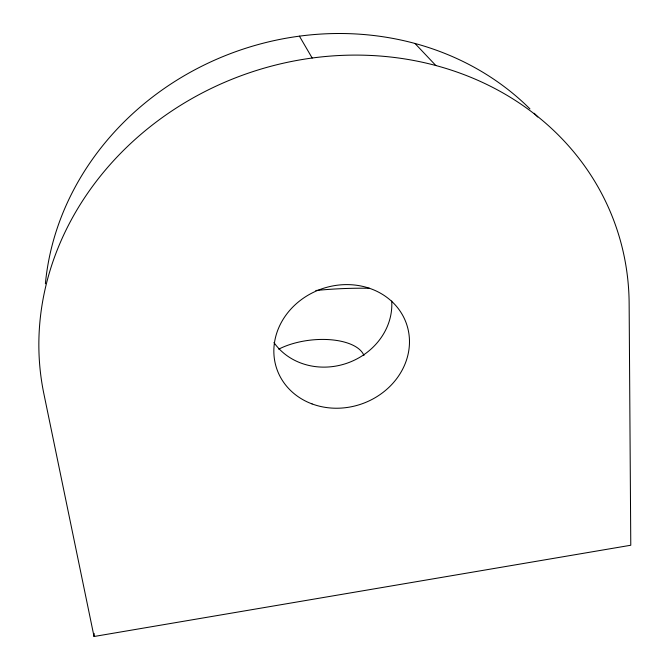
<?xml version="1.0" encoding="UTF-8"?>
<svg xmlns="http://www.w3.org/2000/svg" width="670" height="670" viewBox="0 0 670 670"><rect width="100%" height="100%" fill="white"/><g stroke="black" fill="none" stroke-linecap="round" stroke-linejoin="round"><path stroke-width="1" d="M94.035 636.5L43.818 393.516A298.653 265.931 -19.6 0 1 306.006 58.91A298.653 265.931 -19.6 0 1 629.138 303.46L630.78 545.246L94.035 636.5L94.135 633.401M414.99 43.466L435.843 65.526M299.415 36.155L312.17 58.022M391.707 301.006A64.379 57.888 -19.6 0 1 347.37 363.081A64.379 57.888 -19.6 0 1 273.946 342.546M278.72 349.171A51.799 24.329 -6.5 0 1 329.958 339.69A51.799 24.329 -6.5 0 1 363.944 355.527M315.821 290.504A235.982 116.714 -6.4 0 1 369.555 288.276M45.384 283.779A279.918 252.59 -19.6 0 1 235.338 51.808A279.918 252.59 -19.6 0 1 529.945 108.892M534.241 113.28A279.918 252.59 -19.6 0 1 537.725 117.007M312.094 403.935A68.65 60.895 -19.6 0 0 409.303 337.286A68.65 60.895 -19.6 0 0 303.577 298.05A68.65 60.895 -19.6 0 0 312.094 403.935"/></g></svg>
